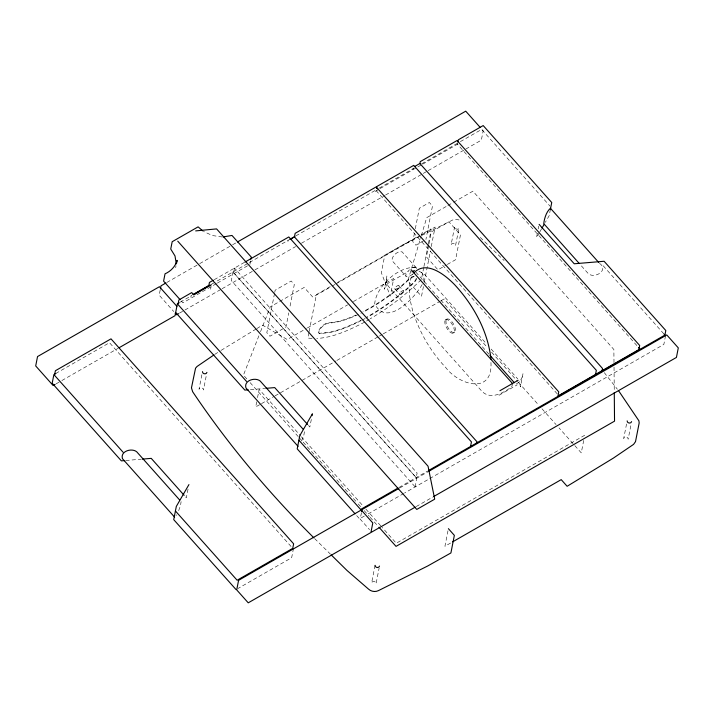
<?xml version="1.0" encoding="UTF-8"?>
<svg xmlns="http://www.w3.org/2000/svg" width="714" height="714" viewBox="0 0 714 714"><rect width="100%" height="100%" fill="white"/><g stroke="black" fill="none" stroke-linecap="round" stroke-linejoin="round"><path stroke-width="0.54" stroke-dasharray="3.57 2.68" d="M490.955 362.471C492.892 395.244 458.772 384.989 445.741 367.531C430.676 351.627 419.413 332.197 412.835 311.322C409.684 299.22 406.453 285.154 413.111 273.641M386.301 279.058L386.524 282.708L388.246 286.171L482.164 391.575C491.125 400.188 503.986 392.646 511.884 386.595L512.491 383.516M175.698 267.714L176.001 265.769M160.204 289.964L159.186 295.177L173.725 311.5M190.816 297.149L191.111 295.658M210.568 289.268L211.103 286.546M201.866 374.734L199.028 389.228C199.536 386.845 203.722 387.577 203.472 389.978L206.524 374.448M188.05 489.126L186.354 497.783L184.89 496.141M233.014 271.918L231.318 280.566L415.182 486.921M249.873 264.466L250.694 260.271M274.515 293.481L266.813 332.742L269.928 336.24L285.966 327.048L288.742 312.875M274.729 292.392L275.158 290.205L291.187 281.021L294.311 284.511L289.813 307.422M287.921 241.502L288.108 240.538M256.719 401.777L255.701 406.953L260.539 404.186M257.531 397.636L259.155 389.353L300.665 435.942M308.921 332.635L307.859 338.07L312.464 338.445M309.135 331.546L316.391 294.579L330.823 286.305M311.322 419.439L309.84 427.017L308.377 425.374M375.243 191.459L379.143 189.094M386.908 275.979L384.319 289.179L385.622 285.787L388.291 283.065L408.292 271.606M412.915 169.477L413.21 167.995M414.468 233.067L412.772 241.698L415.896 245.197L424.089 240.493M415.316 228.757L419.341 208.256L429.364 202.517L432.479 206.007L425.919 239.449M361.445 512.741L360.186 519.123L369.557 529.636M423.714 267.563L421.358 279.585C405.927 294.605 388.764 307.93 370.164 318.801M423.929 266.474L428.221 244.607M428.436 243.51L431.22 229.301L430.908 228.953L421.287 234.469M428.739 244.947L426.401 256.87L437.95 269.83L446.304 265.037M428.953 243.858L431.292 231.934L448.936 221.822L460.485 234.781L455.586 259.717L447.232 264.501M423.366 281.396C425.026 277.246 423 273.123 419.653 270.535M423.42 286.582L421.51 296.31L407.801 280.923L411.264 269.33M424.268 282.253L430.426 250.882M431.274 246.553L435.094 227.079L419.689 235.906M457.433 144.362L457.79 142.541M375.073 565.327L371.619 582.927C372.137 580.553 376.323 581.285 376.073 583.677L379.116 568.148M415.111 486.966L416.806 478.318L232.934 271.954M447.99 530.734L444.938 546.272L451.667 542.417M537.374 233.237L536.517 237.566L539.266 232.818M538.222 228.908L538.758 226.177M550.423 209.229L549.155 215.717L545.309 222.366M522.996 373.663L520.408 386.863L519.506 381.437M583.695 440.44L581.258 452.863L559.026 427.909M626.544 423.973L623.706 438.467C624.214 436.084 628.4 436.816 628.15 439.217L631.203 423.688M665.537 335.776L663.841 344.425L404.57 493.008M522.398 376.742L519.908 381.597L515.82 384.346M411.576 268.268L421.028 236.637M421.34 235.584L426.704 217.663L446.919 206.078M258.887 335.812L243.438 375.118L247.142 379.268M260.521 331.68L270.276 306.85L304.173 287.43L312.83 297.149L331.126 286.662M178.661 510.644L180.499 505.646L181.106 501.621M301.62 441.011L303.762 435.692L304.592 430.854M422.144 284.556C414.816 297.89 386.676 327.913 374.707 303.816C375.966 286.582 399.304 264.858 416.869 267.696L415.807 267.322A6.667 2.669 -41.7 0 1 416.36 268.651M539.82 231.863L541.462 229.016M176.001 515.606L176.51 514.812M214.691 354.43L220.251 350.904M221.188 350.333L255.924 329.136M256.861 328.565L262.493 325.129L287.207 339.498L306.395 328.502M366.487 321.032L369.245 319.363M166.826 282.467L198.751 264.171M199.715 263.618L231.639 245.321M232.603 244.768L236.477 242.555M214.245 279.692L244.973 262.083M55.799 373.476L109.492 342.702L293.356 549.057L291.66 557.714L237.967 588.488M180.24 302.156L191.736 295.569M211.862 284.038L248.49 263.047M249.463 262.484L289.125 239.752M295.899 235.87L378.143 188.746M379.107 188.193L413.942 168.227M421.679 163.792L459.414 142.166M460.378 141.613L481.664 129.412L550.119 206.239M380.107 188.541L416.851 167.487M417.815 166.933L421.688 164.72M422.652 164.166L457.46 144.21L638.611 347.513M216.396 283.654L182.918 302.834L180.767 300.424M217.351 283.101L248.918 265.01M56.058 383.873L60.886 381.097M61.859 380.544L117.962 348.396M179.535 313.107L221.135 289.268M222.099 288.715L254.023 270.419M254.987 269.865L295.614 246.58M301.424 243.26L384.605 195.582M385.578 195.029L422.331 173.966M423.304 173.404L427.168 171.19M428.141 170.637L464.894 149.574M465.858 149.021L481.343 140.149L483.182 130.76L481.004 128.315M447.883 205.525L452.694 202.767M453.658 202.214L472.909 191.182L613.87 349.512L613.995 362.739M337.561 282.449L417.44 236.673M332.081 286.118L334.973 284.458M335.937 283.904L418.725 236.459M307.359 327.949L347.664 304.851M353.421 301.558L393.726 278.451L390.272 296.06L381.347 272.712L384.801 255.112L403.124 244.723L420.796 235.906M261.502 403.633L274.06 396.431M275.033 395.877L335.91 360.989M336.874 360.436L378.429 336.624M379.393 336.071L382.293 334.411M383.257 333.857L440.27 301.183M441.234 300.63L444.135 298.97L487.126 347.218M445.697 319.756L446.821 319.113M453.47 333.036L454.595 332.394M499.015 395.279L517.248 384.819M398.956 487.483L427.659 471.044M399.795 487.939L427.847 471.856M364.327 516.07L359.535 518.819L355.831 514.651M368.165 513.875L403.615 493.561M416.217 506.556L432.657 497.131M584.712 435.263L396.279 543.247L382.195 527.441M421.778 235.415L452.935 219.867L455.452 219.35L459.388 219.992M364.649 322.148C349.637 329.734 333.804 337.57 316.757 338.472M250.382 389.639L264.76 388.434M125.789 460.503L141.274 459.2M222.259 236.986L212.406 235.54L203.472 231.443M414.816 266.956L415.316 267.143A6.667 2.669 -41.7 0 0 410.461 269.044M418.957 271.097L424.544 274.346L486.689 344.086M455.139 228.685L457.656 229.292L459.013 227.909L455.559 245.509C455.809 243.117 451.623 242.385 451.105 244.759L454.559 227.159L454.898 228.409M480.281 237.459L504.102 260.539M314.687 538.633L330.475 554.189M603.205 265.822L664.056 334.107M599.483 263.314C609.381 270.142 594.334 279.379 588.158 273.471L580.009 264.332M376.108 190.576L557.259 393.869M491.134 349.075L517.784 378.991M491.571 352.207L517.516 381.321M518.257 382.151L539.016 405.445M541.98 408.774L556.063 424.58M416.146 267.634L402.125 251.899C397.752 250.436 391.647 256.085 392.004 260.565L406.025 276.309M415.86 272.159L489.161 354.43M398.858 285.707L403.535 290.955M394.967 289.045L399.644 294.284M301.406 436.772L362.926 505.815M365.889 509.144L381.454 526.611M250.105 382.597L298.256 436.638M298.996 437.468L336.035 479.032M336.776 479.862L357.518 503.138M358.258 503.968L361.222 507.297M364.185 510.626L369.37 516.445M370.111 517.275L378.259 526.414M604.267 372.619L617.378 389.237M614.031 367.148L614.263 391.397M412.621 274.176A6.667 2.669 -41.7 0 1 405.811 275.292L405.936 274.622A6.667 2.669 -41.7 0 1 409.559 269.767M416.583 278.647A7.238 2.892 -41.7 0 1 413.799 283.021L406.007 290.116A113.678 45.437 -41.7 0 1 366.095 317.962M413.825 276.684A7.238 2.892 -41.7 0 0 408.997 279.62L402.107 285.832A99.246 39.663 -41.7 0 1 363.292 312.036M365.131 318.498A113.678 45.437 -41.7 0 1 362.239 320.05M361.275 320.55A113.678 45.437 -41.7 0 1 330.823 332.34L319.774 333.697A7.265 2.901 -41.7 0 1 320.211 328.958A7.265 2.901 -41.7 0 1 327.074 323.504L336.589 322.201A99.246 39.663 -41.7 0 0 361.391 313M416.271 278.299A7.238 2.892 -41.7 0 1 413.486 282.673L405.695 289.759A113.678 45.437 -41.7 0 1 366.755 317.07M414.325 276.157A7.238 2.892 -41.7 0 0 408.685 279.263L401.795 285.484A99.246 39.663 -41.7 0 1 362.98 311.688M356.027 315.044A99.246 39.663 -41.7 0 1 336.276 321.853L326.762 323.156A7.265 2.901 -41.7 0 0 319.899 328.61A7.265 2.901 -41.7 0 0 319.461 333.349L330.511 331.992A113.678 45.437 -41.7 0 0 360.963 320.202M234.487 268.089L233.594 272.632L416.217 477.595L417.11 473.052L234.487 268.089M394.931 288.394L394.887 288.652A2.561 1.026 -41.7 0 0 396.627 288.849A2.561 1.026 -41.7 0 0 398.894 286.35L398.947 286.1A2.561 1.026 -41.7 0 0 397.207 285.903A2.561 1.026 -41.7 0 0 394.931 288.394M399.608 293.641L399.563 293.9A2.561 1.026 -41.7 0 0 401.304 294.097A2.561 1.026 -41.7 0 0 403.571 291.598L403.615 291.348A2.561 1.026 -41.7 0 0 401.875 291.151A2.561 1.026 -41.7 0 0 399.608 293.641M444.983 320.764L444.831 321.532A7.693 3.284 60.2 0 0 448.722 330.814A7.693 3.284 60.2 0 0 454.184 332.028L454.336 331.251A7.693 3.284 60.2 0 0 450.454 321.978A7.693 3.284 60.2 0 0 444.983 320.764M446.107 320.122L445.955 320.889A7.693 3.284 60.2 0 0 449.838 330.163A7.693 3.284 60.2 0 0 455.309 331.385L455.461 330.609A7.693 3.284 60.2 0 0 451.578 321.336A7.693 3.284 60.2 0 0 446.107 320.122"/><path stroke-width="1.07" d="M202.473 371.628C202.223 374.02 206.417 374.752 206.926 372.378M375.073 565.327C374.823 567.719 379.009 568.46 379.527 566.077M627.16 420.867C626.901 423.259 631.096 423.991 631.604 421.617M160.409 288.92L161.025 285.796L165.862 283.021M176.519 263.528L177.134 260.387C175.403 266.402 170.762 271.374 165.032 273.819L163.595 281.146L180.053 299.621M208.72 286.091L209.434 282.449L213.281 280.236M250.9 259.227L251.31 257.129L231.988 235.45L223.241 236.914M289.92 239.502L294.445 236.905L295.15 233.326L376.135 186.916L558.759 391.87L557.866 396.422M312.072 415.637L312.429 413.817L299.8 435.665L297.211 448.865L355.09 513.821M376.51 188.523L376.921 186.47L413.718 165.371L596.342 370.334L595.538 374.439M419.85 163.684L420.26 161.632L457.058 140.533L639.69 345.496L638.878 349.601L558.732 395.529M361.65 511.679L362.069 509.555L398.823 488.492M457.969 141.631L458.326 139.81L483.182 125.566L551.744 202.517L550.423 209.229M470.544 446.464L471.436 441.912L288.813 236.959L244.973 262.083M476.881 442.832L477.068 441.859L294.445 236.905M602.072 370.691L602.509 368.469L419.886 163.506L414.29 166.719M640.056 349.316L638.611 347.513M188.942 484.583L176.313 506.431L173.725 519.631L236.057 589.586M542.015 228.061L544.211 224.267M413.825 272.953C426.285 259.78 445.081 274.836 454.55 284.609C473.507 305.11 487.894 331.091 490.982 359.142M213.789 355.045L197.046 366.478L195.556 368.183L191.459 387.863L192.664 391.745C227.945 444.385 269.044 493.142 313.901 537.856M237.441 242.001L465.733 111.17L480.272 127.494M192.976 294.587L208.827 285.502M55.799 373.476L53.88 374.573L52.184 383.222L121.371 460.869L124.682 460.592M179.276 302.709L177.367 303.807L175.037 315.686L118.926 347.834M193.655 294.471L209.943 285.136M290.098 239.199L294.936 236.432M211.46 284.725L193.735 294.882L191.709 292.606L178.884 299.96L177.991 304.503L246.553 381.454M55.085 384.427L53.148 385.533L35.7 365.943L37.539 356.563L159.418 286.716L176.876 306.297M178.571 313.66L176.635 314.767L175.18 313.134M412.014 271.847L414.379 270.499M499.898 390.728L518.141 380.276M398.001 488.037L360.615 509.466L298.907 440.208M428.614 470.49L664.913 335.071L665.805 330.528L604.098 261.27L574.234 263.778L539.115 224.366M428.811 471.302L666.769 334.937L678.3 347.879L676.426 357.437L433.63 496.578M371.717 532.064L415.253 507.119M452.631 541.864L561.213 479.638L567.13 486.279L613.317 458.147L633.586 444.367L635.505 441.645L639.173 422.983L638.896 420.796L618.761 390.986M195.672 230.899L216.592 228.899L428.043 466.206L434.701 499.166L416.78 509.439L177.75 241.171M248.169 389.826L244.848 390.103L175.671 312.455M265.867 388.345L274.72 387.595L307.645 424.553M142.381 459.111L151.234 458.361L184.158 495.32M298.059 446.33L245.928 387.889C243.635 380.303 255.353 376.983 260.182 381.017L303.111 429.194M174.573 517.097L122.442 458.656C120.148 451.069 131.867 447.749 136.704 451.783L179.625 499.961M202.714 230.863L198.117 226.856L172.181 241.716L170.735 249.052L174.992 255.924L176.304 263.832M331.26 554.965L347.049 570.513L368.531 589.121C371.101 591.549 375.252 592.227 378.429 590.63L427.659 566.006L450.909 552.957L454.354 535.357L448.392 528.663M664.056 334.107L665.537 335.776M598.751 262.493L550.432 208.265C546.424 211.63 544.371 218.332 543.747 223.634L579.277 263.502M489.902 355.26L514.339 382.686M411.05 269.669L512.491 383.516M379 527.244L396.029 546.371L614.54 421.153L614.272 392.495M123.067 452.221L54.505 375.269L55.397 370.727L111 338.855L293.632 543.818L292.74 548.361L237.128 580.232L175.421 510.974M238.583 580.321L236.709 589.889L248.24 602.83L370.923 532.519L372.797 522.951L361.266 510.019L238.583 580.321"/></g></svg>
